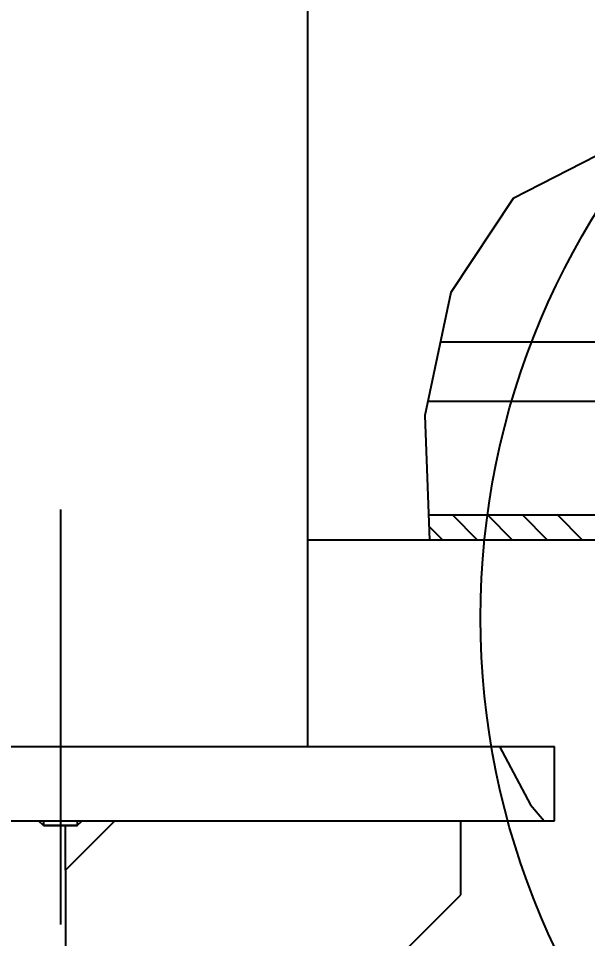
# Model space of a CAD drawing. Header units: millimetres. Extents: x 0 to 1189, y 0 to 841.
# Drawn here: x 198.47 to 209.99, y 715.84 to 734.46 of the extents above; entities that cross this region are included whole.
import ezdxf

# ---------------------------------------------------------------- set-up
doc = ezdxf.new("R2010")
doc.units = ezdxf.units.MM
doc.header["$LTSCALE"] = 65.395
doc.linetypes.add('CENTER', pattern=[0.6, 0.375, -0.075, 0.075, -0.075])
doc.layers.get('0').update_dxf_attribs({"linetype": 'CONTINUOUS'})
for name, color, linetype in [('ALL_AXIS', 7, 'CONTINUOUS'), ('ALL_CHAMFER', 7, 'CONTINUOUS'), ('ALL_DIMENSIONS', 7, 'CONTINUOUS')]:
    doc.layers.add(name, color=color, linetype=linetype)
doc.styles.get("Standard").update_dxf_attribs({"font": 'txt', "width": 0.7})
doc.dimstyles.new('DIMSTYLE_1', dxfattribs={"dimtxt": 3.5, "dimasz": 3, "dimexe": 0.18, "dimexo": 0.0625, "dimgap": 0.09, "dimtad": 1, "dimdec": 5, "dimlfac": 10, "dimdsep": 46, "dimtxsty": 'STANDARD', "dimblk": '_FILLED', "dimblk1": '_FILLED', "dimblk2": '_FILLED', "dimcen": 0.09, "dimadec": 0, "dimazin": 0, "dimtp": 2, "dimtm": 2, "dimtfac": 1, "dimtdec": 5, "dimtofl": 0, "dimtmove": 0, "dimatfit": 3, "dimldrblk": '_FILLED', "dimfxl": 1, "dimtolj": 1, "dimarcsym": 0})

# ---------------------------------------------------------------- blocks, each defined once
blk = doc.blocks.new('_FILLED')
at = {"color": 0, "linetype": 'BYBLOCK'}
blk.add_solid([(0, 0), (-1, 0.1667), (-1, -0.1667)], dxfattribs=at)
blk = doc.blocks.new('*D0')
at = {"layer": 'ALL_DIMENSIONS', "color": 2, "linetype": 'CONTINUOUS'}
for p, q in [((27.718, 722.401), (27.718, 595.901)), ((1064.818, 722.401), (1064.818, 612.208)), ((1064.818, 601.929), (1064.818, 595.901)), ((27.718, 597.901), (546.268, 597.901)), ((1064.818, 597.901), (546.268, 597.901))]:
    blk.add_line(p, q, dxfattribs=at)
at = {"layer": 'ALL_DIMENSIONS', "color": 2, "linetype": 'CONTINUOUS', "xscale": 3, "yscale": 3, "zscale": 3, "rotation": 180}
blk.add_blockref('_FILLED', (27.718, 597.901), dxfattribs=at)
at = {"layer": 'ALL_DIMENSIONS', "color": 2, "linetype": 'CONTINUOUS', "xscale": 3, "yscale": 3, "zscale": 3}
blk.add_blockref('_FILLED', (1064.818, 597.901), dxfattribs=at)
blk = doc.blocks.new('*D7')
at = {"layer": 'ALL_DIMENSIONS', "color": 2, "linetype": 'CONTINUOUS'}
for p, q in [((27.718, 722.401), (27.718, 587.901)), ((1127.218, 613.901), (1127.218, 587.901)), ((27.718, 589.901), (577.468, 589.901)), ((1127.218, 589.901), (577.468, 589.901))]:
    blk.add_line(p, q, dxfattribs=at)
at = {"layer": 'ALL_DIMENSIONS', "color": 2, "linetype": 'CONTINUOUS', "xscale": 3, "yscale": 3, "zscale": 3, "rotation": 180}
blk.add_blockref('_FILLED', (27.718, 589.901), dxfattribs=at)
at = {"layer": 'ALL_DIMENSIONS', "color": 2, "linetype": 'CONTINUOUS', "xscale": 3, "yscale": 3, "zscale": 3}
blk.add_blockref('_FILLED', (1127.218, 589.901), dxfattribs=at)
blk = doc.blocks.new('*D8')
at = {"layer": 'ALL_DIMENSIONS', "color": 2, "linetype": 'CONTINUOUS'}
for p, q in [((1151.568, 722.551), (1151.568, 578.96)), ((27.718, 722.401), (27.718, 578.96)), ((27.718, 580.96), (589.643, 580.96)), ((1151.568, 580.96), (589.643, 580.96))]:
    blk.add_line(p, q, dxfattribs=at)
at = {"layer": 'ALL_DIMENSIONS', "color": 2, "linetype": 'CONTINUOUS', "xscale": 3, "yscale": 3, "zscale": 3, "rotation": 180}
blk.add_blockref('_FILLED', (27.718, 580.96), dxfattribs=at)
at = {"layer": 'ALL_DIMENSIONS', "color": 2, "linetype": 'CONTINUOUS', "xscale": 3, "yscale": 3, "zscale": 3}
blk.add_blockref('_FILLED', (1151.568, 580.96), dxfattribs=at)

msp = doc.modelspace()

# ---------------------------------------------------------------- linework, layer by layer
at = {"color": 7, "linetype": 'CONTINUOUS'}
for p, q in [((204.3181797, 750.4207175), (204.3181797, 719.7207175)), ((210.5030745, 731.8484085), (208.4771606, 730.8120906)), ((208.4771606, 730.8120906), (207.2206586, 728.9058388)), ((207.2206586, 728.9058388), (206.6941938, 726.4177753)), ((241.2039348, 727.9007175), (207.0079788, 727.9007175)), ((212.4313672, 726.7007175), (206.7540633, 726.7007175)), ((206.6941938, 726.4177753), (206.7878814, 723.9007175)), ((212.0181797, 724.4007175), (206.7692709, 724.4007175)), ((212.0181797, 723.9007175), (204.3181797, 723.9007175)), ((179.3181797, 719.7207175), (209.3181797, 719.7207175)), ((208.2043508, 719.7207175), (208.8318846, 718.544614)), ((209.3181797, 718.2207175), (209.3181797, 719.7207175)), ((208.8318846, 718.544614), (209.1088504, 718.2207175)), ((179.3181797, 718.2207175), (209.3181797, 718.2207175)), ((199.4181797, 717.2207175), (200.4181797, 718.2207175)), ((207.4181797, 716.7207175), (207.4181797, 718.2207175)), ((199.6581797, 718.1207175), (198.9781797, 718.1207175)), ((199.4181797, 717.2207175), (199.4181797, 710.2207175)), ((200.9181797, 710.2207175), (207.4181797, 716.7207175))]:
    msp.add_line(p, q, dxfattribs=at)
at = {"color": 2, "linetype": 'CONTINUOUS'}
for p, q in [((207.7612116, 723.9007175), (207.2612116, 724.4007175)), ((208.4683184, 723.9007175), (207.9683184, 724.4007175)), ((209.1754251, 723.9007175), (208.6754251, 724.4007175)), ((209.8825319, 723.9007175), (209.3825319, 724.4007175)), ((207.0541048, 723.9007175), (206.7775892, 724.177233)), ((198.9781797, 718.2207175), (198.9781797, 718.1207175)), ((199.6581797, 718.2207175), (199.6581797, 718.1207175))]:
    msp.add_line(p, q, dxfattribs=at)
msp.add_circle((223.344627, 722.327182), 15.5253933, dxfattribs=at)
at = {"layer": 'ALL_AXIS', "color": 7, "linetype": 'CENTER'}
msp.add_line((199.3181797, 724.5207175), (199.3181797, 716.1207175), dxfattribs=at)
at = {"layer": 'ALL_AXIS', "color": 7, "linetype": 'CONTINUOUS'}
msp.add_line((199.4181797, 717.2207175), (199.4181797, 718.1207175), dxfattribs=at)
at = {"layer": 'ALL_CHAMFER', "color": 7, "linetype": 'CONTINUOUS'}
for p, q in [((198.9781797, 718.1207175), (198.8781797, 718.2207175)), ((199.6581797, 718.1207175), (199.7581797, 718.2207175)), ((198.9782067, 718.1207175), (199.6581526, 718.1207175))]:
    msp.add_line(p, q, dxfattribs=at)

# ---------------------------------------------------------------- dimensions: what is measured, and where the dimension line sits
at = {"layer": 'ALL_DIMENSIONS', "color": 2, "linetype": 'CONTINUOUS'}
for base, p1, picture, middle in [((27.7181796641, 580.9599842335), (1151.5681796641, 722.5507174637), '*D8', (584.8807674898, 581.8349842335)), ((27.7181796641, 589.9007174637), (1127.2181796641, 613.9007174637), '*D7', (571.3431796641, 590.7757174637))]:
    dim = msp.add_linear_dim(base=base, p1=p1, p2=(27.7181796641, 722.4007174637), angle=180, dimstyle='DIMSTYLE_1', dxfattribs=at)
    dim.commit()
    dim.dimension.update_dxf_attribs({"geometry": picture, "text_midpoint": middle, "dimtype": 160})
dim = msp.add_linear_dim(base=(1064.8181796641, 597.9007174637), p1=(27.7181796641, 722.4007174637), p2=(1064.8181796641, 722.4007174637), dimstyle='DIMSTYLE_1', dxfattribs=at)
dim.commit()
dim.dimension.update_dxf_attribs({"geometry": '*D0', "text_midpoint": (540.1431796641, 598.7757174637), "dimtype": 160})

doc.saveas('drawing.dxf')
